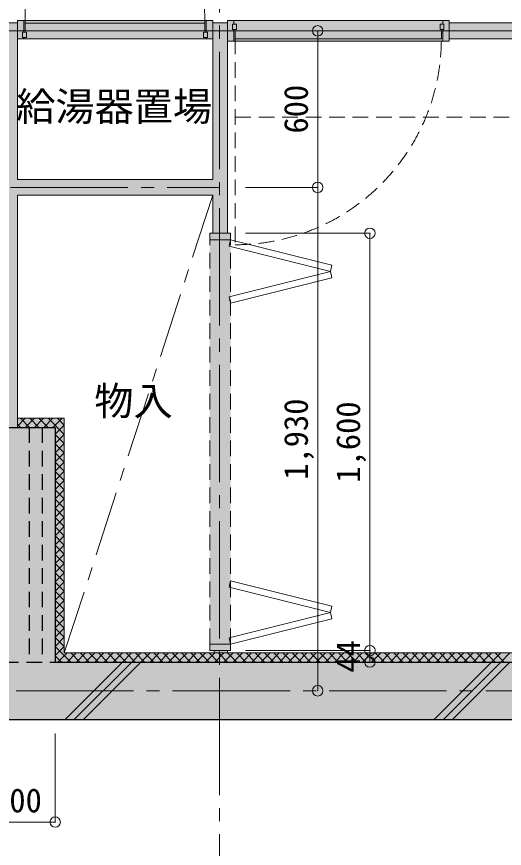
# Model space of a CAD drawing. Units: millimetres at full size, sheet at 1:50. Extents: x -9674 to 9699, y -6794 to 6791.
# Drawn here: x 2310 to 4179, y -3620 to -431 of the extents above; entities that cross this region are included whole.
import ezdxf
from ezdxf.enums import TextEntityAlignment as Align

# ---------------------------------------------------------------- set-up
doc = ezdxf.new("R2010")
doc.units = ezdxf.units.MM
doc.header["$LTSCALE"] = 50
doc.header["$PDMODE"] = 32
doc.header["$PDSIZE"] = 40
for name, pattern in [('CHAIN1', [8, 5, -1, 1, -1]), ('CHAIN2', [12, 9, -1, 1, -1]), ('DASHED1', [1.8, 1.2, -0.6])]:
    doc.linetypes.add(name, pattern=pattern)
for name, color, linetype, lineweight in [('1-0_芯', 7, 'CHAIN2', 9), ('1-1_躯体', 2, 'Continuous', 25), ('1-2_間仕切', 3, 'Continuous', 18), ('1-3_建具', 3, 'Continuous', 18), ('1-7_その他', 7, 'DASHED1', 9), ('1-8_ハッチ', 4, 'Continuous', 9), ('1-A_文字', 7, 'Continuous', 9), ('1-B_寸法', 7, 'Continuous', 9), ('1-C_梁', 7, 'DASHED1', 9)]:
    doc.layers.add(name, color=color, linetype=linetype, lineweight=lineweight)
for name, color, linetype in [('4-0', 1, 'Continuous'), ('4-2', 4, 'Continuous'), ('4-F', 4, 'Continuous')]:
    doc.layers.add(name, color=color, linetype=linetype)
doc.styles.add('ＭＳ ゴシック', font='')
doc.styles.get('ＭＳ ゴシック').set_extended_font_data('MS Gothic')

msp = doc.modelspace()

# ---------------------------------------------------------------- linework, layer by layer
at = {"layer": '1-0_芯'}
for p, q in [((3087.5, -4015.92), (3087.5, 1014.08)), ((-892.5, -485.92), (8517.5, -485.92)), ((2286.5, -1085.92), (3087.5, -1085.92)), ((-8492.5, -3015.92), (8517.5, -3015.92))]:
    msp.add_line(p, q, dxfattribs=at)
at = {"layer": '1-1_躯体'}
for p, q in [((1857.5, -2005.92), (2457.5, -2005.92)), ((2457.5, -2005.92), (2457.5, -2905.92)), ((2457.5, -2905.92), (6207.5, -2905.92))]:
    msp.add_line(p, q, dxfattribs=at)
at = {"layer": '1-1_躯体', "linetype": 'DASHED1'}
for p, q in [((2357.5, -2005.92), (2357.5, -2905.92)), ((2407.5, -2005.92), (2407.5, -2905.92))]:
    msp.add_line(p, q, dxfattribs=at)
msp.add_lwpolyline([(2257.5, -2005.92), (2257.5, -2905.92), (2468.09, -2905.92)], dxfattribs=at)
at = {"layer": '1-1_躯体'}
msp.add_lwpolyline([(-1237.5, -3125.92), (6672.5, -3125.92), (6672.5, -3415.92), (7322.5, -3415.92)], dxfattribs=at)
at = {"layer": '1-2_間仕切'}
for p, q in [((2312.5, -454.92), (1697.5, -454.92)), ((2312.5, -1055.92), (2312.5, -454.92)), ((3117.5, -454.92), (3061.5, -454.92)), ((3061.5, -454.92), (3061.5, -1055.92)), ((3117.5, -454.92), (3117.5, -1261.92)), ((5587.5, -454.92), (3967.5, -454.92)), ((5587.5, -516.92), (3967.5, -516.92)), ((2312.5, -1055.92), (3061.5, -1055.92)), ((2312.5, -1115.92), (3061.5, -1115.92)), ((2312.5, -2005.92), (2312.5, -1115.92)), ((3061.5, -1115.92), (3061.5, -1261.92)), ((3066.5, -2870.92), (3066.5, -2861.92)), ((3117.5, -2861.92), (3117.5, -2870.92))]:
    msp.add_line(p, q, dxfattribs=at)
at = {"layer": '1-3_建具', "color": 7, "linetype": 'DASHED1', "lineweight": 9}
for p, q in [((2342.5, -455.92), (2342.5, 233.08)), ((3147.5, -515.92), (3147.5, -1305.92)), ((3050, -2836.92), (3050, -1286.92)), ((3130, -2836.92), (3130, -1286.92))]:
    msp.add_line(p, q, dxfattribs=at)
at = {"layer": '1-3_建具'}
for p, q in [((2337.5, -445.92), (2312.5, -445.92)), ((2337.5, -490.92), (2337.5, -445.92)), ((3036.5, -490.92), (3036.5, -445.92)), ((3036.5, -445.92), (3061.5, -445.92)), ((3117.5, -525.92), (3117.5, -445.92)), ((3117.5, -445.92), (3142.5, -445.92)), ((3142.5, -460.92), (3142.5, -445.92)), ((3942.5, -445.92), (3967.5, -445.92)), ((3942.5, -460.92), (3942.5, -445.92)), ((2342.5, -455.92), (2342.5, -485.92)), ((3031.5, -455.92), (2342.5, -455.92)), ((3031.5, -455.92), (3031.5, -485.92)), ((3152.5, -460.92), (3137.5, -460.92)), ((3137.5, -460.92), (3137.5, -480.92)), ((3152.5, -480.92), (3152.5, -460.92)), ((3932.5, -480.92), (3932.5, -460.92)), ((3947.5, -460.92), (3932.5, -460.92)), ((3947.5, -480.92), (3947.5, -460.92)), ((2332.5, -490.92), (2332.5, -510.92)), ((2332.5, -490.92), (2347.5, -490.92)), ((2342.5, -485.92), (3031.5, -485.92)), ((2347.5, -490.92), (2347.5, -510.92)), ((3026.5, -490.92), (3026.5, -510.92)), ((3041.5, -490.92), (3026.5, -490.92)), ((3041.5, -490.92), (3041.5, -510.92)), ((3137.5, -480.92), (3152.5, -480.92)), ((3142.5, -480.92), (3142.5, -525.92)), ((3147.5, -485.92), (3147.5, -515.92)), ((3937.5, -485.92), (3147.5, -485.92)), ((3947.5, -480.92), (3932.5, -480.92)), ((3937.5, -515.92), (3937.5, -485.92)), ((3942.5, -480.92), (3942.5, -525.92)), ((2332.5, -510.92), (2347.5, -510.92)), ((2337.5, -515.92), (2337.5, -510.92)), ((3041.5, -510.92), (3026.5, -510.92)), ((3036.5, -515.92), (3036.5, -510.92)), ((3117.5, -525.92), (3142.5, -525.92)), ((3147.5, -515.92), (3937.5, -515.92))]:
    msp.add_line(p, q, dxfattribs=at)
at = {"layer": '1-3_建具', "color": 7, "lineweight": 9}
for p, q in [((2337.5, -445.92), (3036.5, -445.92)), ((3942.5, -445.92), (3142.5, -445.92)), ((3036.5, -515.92), (2337.5, -515.92)), ((3142.5, -525.92), (3942.5, -525.92)), ((3050, -1261.92), (3050, -1286.92)), ((3130, -1261.92), (3050, -1261.92)), ((3130, -1261.92), (3130, -1286.92)), ((3130, -1286.92), (3050, -1286.92)), ((3123.94, -1311.17), (3130, -1286.92)), ((3518.06, -1383.93), (3130, -1286.92)), ((3123.94, -1311.17), (3511.99, -1408.19)), ((3511.99, -1408.19), (3518.06, -1383.93)), ((3123.94, -1505.2), (3511.99, -1408.19)), ((3518.06, -1432.44), (3130, -1529.46)), ((3511.99, -1408.19), (3518.06, -1432.44)), ((3123.94, -1505.2), (3130, -1529.46)), ((3123.94, -2618.64), (3130, -2594.38)), ((3518.06, -2691.4), (3130, -2594.38)), ((3123.94, -2618.64), (3511.99, -2715.65)), ((3511.99, -2715.65), (3518.06, -2691.4)), ((3123.94, -2812.67), (3511.99, -2715.65)), ((3518.06, -2739.91), (3130, -2836.92)), ((3511.99, -2715.65), (3518.06, -2739.91)), ((3123.94, -2812.67), (3130, -2836.92)), ((3130, -2836.92), (3130, -2861.92)), ((3130, -2861.92), (3050, -2861.92))]:
    msp.add_line(p, q, dxfattribs=at)
at = {"layer": '1-3_建具'}
for points in [[(2337.5, -515.92), (2312.5, -515.92), (2312.5, -445.92)], [(3036.5, -515.92), (3061.5, -515.92), (3061.5, -445.92)], [(3942.5, -525.92), (3967.5, -525.92), (3967.5, -445.92)]]:
    msp.add_lwpolyline(points, dxfattribs=at)
at = {"layer": '1-3_建具', "color": 7, "lineweight": 9}
msp.add_lwpolyline([(3130, -2836.92), (3050, -2836.92), (3050, -2861.92)], dxfattribs=at)
at = {"layer": '1-3_建具', "color": 7, "linetype": 'DASHED1', "lineweight": 9}
for centre, radius, start, end in [((2342.5, -455.92), 689, 0, 90), ((3147.5, -515.92), 790, 270, 0)]:
    msp.add_arc(centre, radius, start, end, dxfattribs=at)
at = {"layer": '1-7_その他', "color": 4, "linetype": 'CHAIN1'}
msp.add_line((3061.5, -1115.92), (2492.5, -2870.92), dxfattribs=at)
at = {"layer": '1-8_ハッチ'}
for p, q in [((2312.5, -1970.92), (2492.5, -1970.92)), ((2312.5, -2000.85), (2342.43, -1970.92)), ((2324.47, -1970.92), (2359.47, -2005.92)), ((2342.79, -2005.92), (2377.79, -1970.92)), ((2359.83, -1970.92), (2394.83, -2005.92)), ((2378.14, -2005.92), (2413.14, -1970.92)), ((2395.18, -1970.92), (2430.18, -2005.92)), ((2413.5, -2005.92), (2448.5, -1970.92)), ((2430.54, -1970.92), (2492.5, -2032.88)), ((2448.85, -2005.92), (2483.85, -1970.92)), ((2465.89, -1970.92), (2492.5, -1997.53)), ((2312.5, -1994.3), (2324.12, -2005.92)), ((2457.5, -2032.63), (2492.5, -1997.63)), ((2457.5, -2067.98), (2492.5, -2032.98)), ((2457.5, -2033.24), (2492.5, -2068.24)), ((2457.5, -2103.34), (2492.5, -2068.34)), ((2457.5, -2068.59), (2492.5, -2103.59)), ((2457.5, -2138.69), (2492.5, -2103.69)), ((2457.5, -2103.95), (2492.5, -2138.95)), ((2457.5, -2174.05), (2492.5, -2139.05)), ((2457.5, -2139.3), (2492.5, -2174.3)), ((2457.5, -2209.4), (2492.5, -2174.4)), ((2457.5, -2174.66), (2492.5, -2209.66)), ((2457.5, -2244.76), (2492.5, -2209.76)), ((2457.5, -2210.01), (2492.5, -2245.01)), ((2457.5, -2280.12), (2492.5, -2245.12)), ((2457.5, -2245.37), (2492.5, -2280.37)), ((2457.5, -2315.47), (2492.5, -2280.47)), ((2457.5, -2280.72), (2492.5, -2315.72)), ((2457.5, -2350.83), (2492.5, -2315.83)), ((2457.5, -2316.08), (2492.5, -2351.08)), ((2457.5, -2386.18), (2492.5, -2351.18)), ((2457.5, -2351.43), (2492.5, -2386.43)), ((2457.5, -2421.54), (2492.5, -2386.54)), ((2457.5, -2386.79), (2492.5, -2421.79)), ((2457.5, -2456.89), (2492.5, -2421.89)), ((2457.5, -2422.14), (2492.5, -2457.14)), ((2457.5, -2492.25), (2492.5, -2457.25)), ((2457.5, -2457.5), (2492.5, -2492.5)), ((2457.5, -2527.6), (2492.5, -2492.6)), ((2457.5, -2492.86), (2492.5, -2527.86)), ((2457.5, -2562.96), (2492.5, -2527.96)), ((2457.5, -2528.21), (2492.5, -2563.21)), ((2457.5, -2598.31), (2492.5, -2563.31)), ((2457.5, -2563.57), (2492.5, -2598.57)), ((2457.5, -2633.67), (2492.5, -2598.67)), ((2457.5, -2598.92), (2492.5, -2633.92)), ((2457.5, -2669.02), (2492.5, -2634.02)), ((2457.5, -2634.28), (2492.5, -2669.28)), ((2457.5, -2704.38), (2492.5, -2669.38)), ((2457.5, -2669.63), (2492.5, -2704.63)), ((2457.5, -2739.73), (2492.5, -2704.73)), ((2457.5, -2704.99), (2492.5, -2739.99)), ((2457.5, -2775.09), (2492.5, -2740.09)), ((2457.5, -2740.34), (2492.5, -2775.34)), ((2457.5, -2810.45), (2492.5, -2775.45)), ((2457.5, -2775.7), (2492.5, -2810.7)), ((2457.5, -2845.8), (2492.5, -2810.8)), ((2457.5, -2811.05), (2492.5, -2846.05)), ((2457.5, -2881.16), (2492.5, -2846.16)), ((2457.5, -2846.41), (2517.01, -2905.92)), ((2457.5, -2881.76), (2481.66, -2905.92)), ((2468.09, -2905.92), (2503.09, -2870.92)), ((2503.45, -2905.92), (2538.45, -2870.92)), ((2517.37, -2870.92), (2552.37, -2905.92)), ((2538.8, -2905.92), (2573.8, -2870.92)), ((2552.72, -2870.92), (2587.72, -2905.92)), ((2574.16, -2905.92), (2609.16, -2870.92)), ((2588.08, -2870.92), (2623.08, -2905.92)), ((2609.51, -2905.92), (2644.51, -2870.92)), ((2623.43, -2870.92), (2658.43, -2905.92)), ((2644.87, -2905.92), (2679.87, -2870.92)), ((2658.79, -2870.92), (2693.79, -2905.92)), ((2680.22, -2905.92), (2715.22, -2870.92)), ((2694.14, -2870.92), (2729.14, -2905.92)), ((2715.58, -2905.92), (2750.58, -2870.92)), ((2729.5, -2870.92), (2764.5, -2905.92)), ((2750.93, -2905.92), (2785.93, -2870.92)), ((2764.85, -2870.92), (2799.85, -2905.92)), ((2786.29, -2905.92), (2821.29, -2870.92)), ((2800.21, -2870.92), (2835.21, -2905.92)), ((2821.65, -2905.92), (2856.65, -2870.92)), ((2835.56, -2870.92), (2870.56, -2905.92)), ((2857, -2905.92), (2892, -2870.92)), ((2870.92, -2870.92), (2905.92, -2905.92)), ((2892.36, -2905.92), (2927.36, -2870.92)), ((2906.28, -2870.92), (2941.28, -2905.92)), ((2927.71, -2905.92), (2962.71, -2870.92)), ((2941.63, -2870.92), (2976.63, -2905.92)), ((2963.07, -2905.92), (2998.07, -2870.92)), ((2976.99, -2870.92), (3011.99, -2905.92)), ((2998.42, -2905.92), (3033.42, -2870.92)), ((3012.34, -2870.92), (3047.34, -2905.92)), ((3033.78, -2905.92), (3068.78, -2870.92)), ((3047.7, -2870.92), (3082.7, -2905.92)), ((3069.13, -2905.92), (3104.13, -2870.92)), ((3083.05, -2870.92), (3118.05, -2905.92)), ((3104.49, -2905.92), (3139.49, -2870.92)), ((3118.41, -2870.92), (3153.41, -2905.92)), ((3139.84, -2905.92), (3174.84, -2870.92)), ((3153.76, -2870.92), (3188.76, -2905.92)), ((3175.2, -2905.92), (3210.2, -2870.92)), ((3189.12, -2870.92), (3224.12, -2905.92)), ((3210.55, -2905.92), (3245.55, -2870.92)), ((3224.47, -2870.92), (3259.47, -2905.92)), ((3245.91, -2905.92), (3280.91, -2870.92)), ((3259.83, -2870.92), (3294.83, -2905.92)), ((3281.26, -2905.92), (3316.26, -2870.92)), ((3295.18, -2870.92), (3330.18, -2905.92)), ((3316.62, -2905.92), (3351.62, -2870.92)), ((3330.54, -2870.92), (3365.54, -2905.92)), ((3351.98, -2905.92), (3386.98, -2870.92)), ((3365.89, -2870.92), (3400.89, -2905.92)), ((3387.33, -2905.92), (3422.33, -2870.92)), ((3401.25, -2870.92), (3436.25, -2905.92)), ((3422.69, -2905.92), (3457.69, -2870.92)), ((3436.61, -2870.92), (3471.61, -2905.92)), ((3458.04, -2905.92), (3493.04, -2870.92)), ((3471.96, -2870.92), (3506.96, -2905.92)), ((3493.4, -2905.92), (3528.4, -2870.92)), ((3507.32, -2870.92), (3542.32, -2905.92)), ((3528.75, -2905.92), (3563.75, -2870.92)), ((3542.67, -2870.92), (3577.67, -2905.92)), ((3564.11, -2905.92), (3599.11, -2870.92)), ((3578.03, -2870.92), (3613.03, -2905.92)), ((3599.46, -2905.92), (3634.46, -2870.92)), ((3613.38, -2870.92), (3648.38, -2905.92)), ((3634.82, -2905.92), (3669.82, -2870.92)), ((3648.74, -2870.92), (3683.74, -2905.92)), ((3670.17, -2905.92), (3705.17, -2870.92)), ((3684.09, -2870.92), (3719.09, -2905.92)), ((3705.53, -2905.92), (3740.53, -2870.92)), ((3719.45, -2870.92), (3754.45, -2905.92)), ((3740.88, -2905.92), (3775.88, -2870.92)), ((3754.8, -2870.92), (3789.8, -2905.92)), ((3776.24, -2905.92), (3811.24, -2870.92)), ((3790.16, -2870.92), (3825.16, -2905.92)), ((3811.59, -2905.92), (3846.59, -2870.92)), ((3825.51, -2870.92), (3860.51, -2905.92)), ((3846.95, -2905.92), (3881.95, -2870.92)), ((3860.87, -2870.92), (3895.87, -2905.92)), ((3882.31, -2905.92), (3917.31, -2870.92)), ((3896.22, -2870.92), (3931.22, -2905.92)), ((3917.66, -2905.92), (3952.66, -2870.92)), ((3931.58, -2870.92), (3966.58, -2905.92)), ((3953.02, -2905.92), (3988.02, -2870.92)), ((3966.94, -2870.92), (4001.94, -2905.92)), ((3988.37, -2905.92), (4023.37, -2870.92)), ((4002.29, -2870.92), (4037.29, -2905.92)), ((4023.73, -2905.92), (4058.73, -2870.92)), ((4037.65, -2870.92), (4072.65, -2905.92)), ((4059.08, -2905.92), (4094.08, -2870.92)), ((4073, -2870.92), (4108, -2905.92)), ((4094.44, -2905.92), (4129.44, -2870.92)), ((4108.36, -2870.92), (4143.36, -2905.92)), ((4129.79, -2905.92), (4164.79, -2870.92)), ((4143.71, -2870.92), (4178.71, -2905.92)), ((4165.15, -2905.92), (4200.15, -2870.92)), ((2495.58, -3125.92), (2715.58, -2905.92)), ((2530.93, -3125.92), (2750.93, -2905.92)), ((2566.29, -3125.92), (2786.29, -2905.92)), ((3909.79, -3125.92), (4129.79, -2905.92)), ((3945.15, -3125.92), (4165.15, -2905.92)), ((3980.5, -3125.92), (4200.5, -2905.92))]:
    msp.add_line(p, q, dxfattribs=at)
msp.add_lwpolyline([(2492.5, -1970.92), (2492.5, -2870.92), (6172.5, -2870.92)], dxfattribs=at)
at = {"layer": '1-B_寸法'}
for p, q in [((3463.46, -485.92), (3463.46, -1085.92)), ((3186.61, -1085.92), (3463.46, -1085.92)), ((3463.46, -1085.92), (3463.46, -3015.92)), ((3186.61, -1261.92), (3663.46, -1261.92)), ((3663.46, -1261.92), (3663.46, -2861.92)), ((3186.61, -2861.92), (3663.46, -2861.92)), ((3663.46, -2861.92), (3663.46, -2905.92)), ((2457.5, -3519.33), (2457.5, -3179.13)), ((1857.5, -3519.33), (2457.5, -3519.33))]:
    msp.add_line(p, q, dxfattribs=at)
at = {"layer": '1-B_寸法', "color": 3}
for p in [(3463.46, -485.92), (3463.46, -1085.92), (3663.46, -1261.92), (3663.46, -2861.92), (3663.46, -2905.92), (3463.46, -3015.92), (2457.5, -3519.33)]:
    msp.add_point(p, dxfattribs=at)
at = {"layer": '1-C_梁'}
msp.add_line((6357.5, -816.92), (3117.5, -816.92), dxfattribs=at)
at = {"layer": '4-0'}
for points in [[(2457.5, -2005.92), (1857.5, -2005.92), (1857.5, -2905.92)], [(2457.5, -2905.92), (2457.5, -2005.92), (1857.5, -2905.92)], [(2457.5, -2905.92), (-1217.5, -2905.92), (-1217.5, -2975.92)], [(2457.5, -2905.92), (-1217.5, -2975.92), (6672.5, -3125.92)], [(6207.5, -2905.92), (2457.5, -2905.92), (6672.5, -3125.92)], [(-1237.5, -2975.92), (-1237.5, -3125.92), (6672.5, -3125.92)], [(-1217.5, -2975.92), (-1237.5, -2975.92), (6672.5, -3125.92)]]:
    msp.add_solid(points, dxfattribs=at)
at = {"layer": '4-2'}
for points in [[(2312.5, -445.92), (2312.5, -515.92), (3061.5, -445.92), (3061.5, -515.92)], [(3117.5, -445.92), (3117.5, -525.92), (3967.5, -445.92), (3967.5, -525.92)], [(2260.5, -515.92), (2312.5, -454.92), (1697.5, -454.92)], [(2312.5, -454.92), (2260.5, -515.92), (2312.5, -2005.92), (2260.5, -2005.92)], [(3061.5, -1261.92), (3117.5, -1261.92), (3117.5, -454.92)], [(3061.5, -1261.92), (3117.5, -454.92), (3061.5, -454.92)], [(3967.5, -454.92), (3967.5, -516.92), (5587.5, -454.92), (5587.5, -516.92)], [(2312.5, -1055.92), (2312.5, -1115.92), (3061.5, -1115.92)], [(3061.5, -1055.92), (2312.5, -1055.92), (3061.5, -1115.92)], [(3117.5, -2861.92), (3130, -1261.92), (3050, -1261.92)], [(3117.5, -2861.92), (3050, -1261.92), (3050, -2861.92)], [(3117.5, -2861.92), (3130, -2861.92), (3130, -1261.92)], [(3066.5, -2870.92), (3117.5, -2870.92), (3117.5, -2861.92)], [(3117.5, -2861.92), (3066.5, -2861.92), (3066.5, -2870.92)]]:
    msp.add_solid(points, dxfattribs=at)
at = {"layer": '4-F'}
for points in [[(2312.5, -1970.92), (2312.5, -2005.92), (2457.5, -2005.92)], [(2492.5, -1970.92), (2312.5, -1970.92), (2457.5, -2005.92)], [(2492.5, -1970.92), (2457.5, -2005.92), (2457.5, -2905.92)], [(2492.5, -2870.92), (2492.5, -1970.92), (2457.5, -2905.92)], [(2492.5, -2870.92), (2457.5, -2905.92), (6207.5, -2905.92)], [(6207.5, -2905.92), (6172.5, -2870.92), (2492.5, -2870.92)]]:
    msp.add_solid(points, dxfattribs=at)

# ---------------------------------------------------------------- texts
at = {"layer": '1-A_文字', "style": 'ＭＳ ゴシック'}
for s, p in [('給湯器置場', (2308.44, -863.8)), ('物入', (2607.59, -1992.99))]:
    msp.add_text(s, height=110, dxfattribs=at).set_placement(p, align=Align.BOTTOM_LEFT)
at = {"layer": '1-B_寸法', "style": 'ＭＳ ゴシック'}
for s, p in [('600', (3453.46, -879.67)), ('1,930', (3453.46, -2207.17)), ('1,600', (3653.46, -2218.17)), ('44', (3653.46, -2946.42))]:
    msp.add_text(s, height=91.64, rotation=90, dxfattribs=at).set_placement(p, align=Align.BOTTOM_LEFT)
msp.add_text('400～600', height=91.64, dxfattribs=at).set_placement((1907.5, -3509.33), align=Align.BOTTOM_LEFT)

doc.saveas('drawing.dxf')
